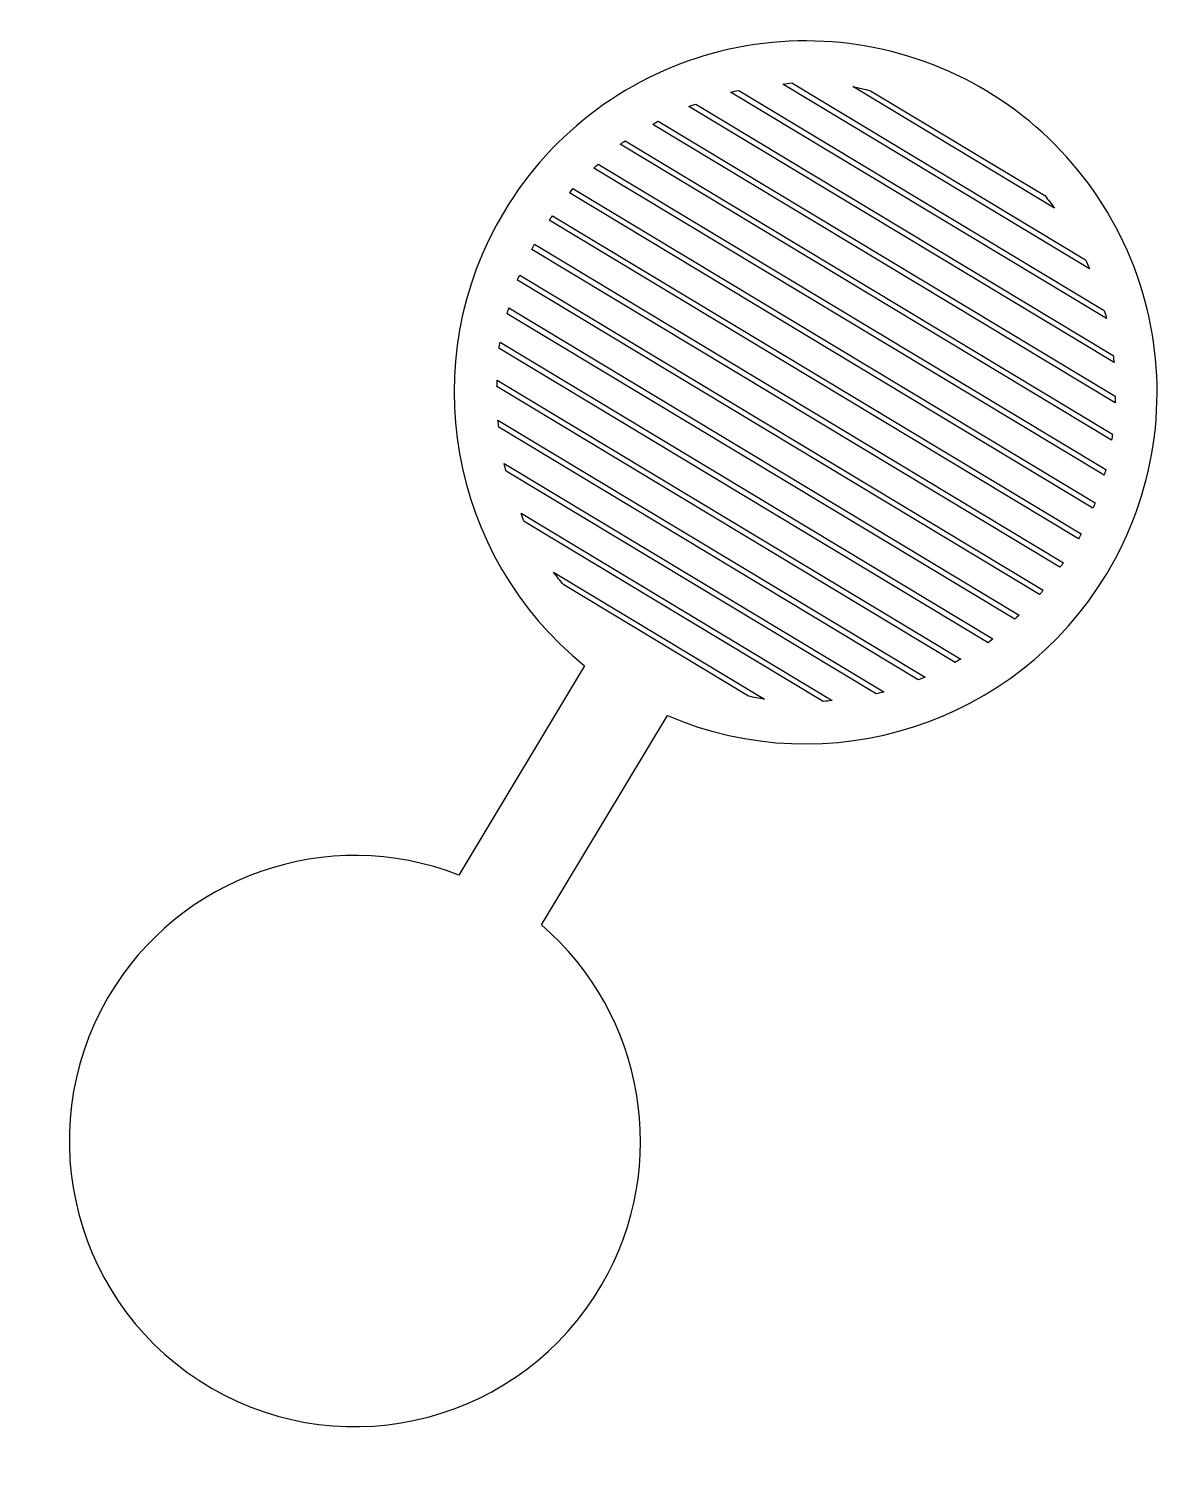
# Model space of a CAD drawing. Extents: x 83 to 173, y 80 to 193.
import ezdxf

# ---------------------------------------------------------------- set-up
doc = ezdxf.new("R2010")
doc.units = 0
doc.layers.add('hour_wheel', color=7, linetype='CONTINUOUS')

msp = doc.modelspace()

# ---------------------------------------------------------------- linework, layer by layer
at = {"layer": 'hour_wheel', "color": 7}
for p, q in [((167.735084, 170.327903), (138.162542, 188.128899)), ((138.809703, 188.257333), (167.560653, 170.950387)), ((138.809703, 188.257333), (138.809703, 188.257333)), ((166.399808, 174.241886), (142.273691, 188.764549)), ((142.991304, 188.849658), (166.081885, 174.950721)), ((142.991304, 188.849658), (142.991304, 188.849658)), ((163.637556, 179.014178), (147.781419, 188.559544)), ((149.168669, 188.241873), (162.88456, 179.985341)), ((149.168669, 188.241873), (149.168669, 188.241873)), ((158.324678, 188.196763), (158.324678, 188.196763)), ((168.325105, 166.862422), (134.88525, 186.991479)), ((135.425949, 187.183556), (168.25535, 167.422302)), ((135.425949, 187.183556), (135.425949, 187.183556)), ((168.42151, 163.69328), (132.048325, 185.587462)), ((132.480666, 185.846081), (168.424763, 164.210146)), ((132.480666, 185.846081), (132.480666, 185.846081)), ((168.136383, 160.755359), (129.480809, 184.023941)), ((129.887229, 184.297617), (129.887307, 184.297571)), ((129.887307, 184.297571), (168.207484, 161.230419)), ((167.546551, 158.000437), (127.413339, 182.157358)), ((127.758438, 182.468452), (127.758447, 182.468446)), ((127.758447, 182.468446), (167.670969, 158.44392)), ((166.670099, 155.416811), (125.503489, 180.198009)), ((125.769563, 180.556209), (166.831592, 155.838757)), ((125.769571, 180.556204), (125.769563, 180.556209)), ((165.533273, 152.992228), (123.904422, 178.051534)), ((124.170417, 178.408582), (124.170442, 178.408567)), ((124.170442, 178.408567), (124.170887, 178.408308)), ((124.170887, 178.408308), (165.7488, 153.380388)), ((164.073314, 150.760747), (122.552867, 175.755876)), ((122.743201, 176.158678), (164.340241, 151.118451)), ((122.743252, 176.158647), (122.743201, 176.158678)), ((162.474076, 148.613174), (121.401783, 173.336588)), ((121.594275, 173.739928), (121.594354, 173.739882)), ((121.594354, 173.739882), (162.741578, 148.970542)), ((120.723902, 171.153368), (120.723962, 171.153331)), ((120.723962, 171.153331), (160.862137, 146.990539)), ((160.518479, 146.681002), (120.609986, 170.703186)), ((158.424223, 144.831172), (119.957712, 167.986931)), ((120.043045, 168.45372), (120.043073, 168.453702)), ((120.043073, 168.453702), (158.796091, 145.12552)), ((119.825341, 165.474234), (156.265472, 143.539964)), ((119.825341, 165.474234), (119.825341, 165.474234)), ((155.832952, 143.28205), (119.799747, 164.970348)), ((119.867374, 162.339072), (153.474514, 142.108048)), ((119.867374, 162.339072), (119.867374, 162.339072)), ((152.93432, 141.91687), (119.949769, 161.770058)), ((120.365937, 158.929117), (150.226956, 140.953948)), ((120.365937, 158.929117), (120.365937, 158.929117)), ((149.612993, 140.804436), (120.521987, 158.316118)), ((121.693999, 155.018129), (146.15066, 140.298055)), ((121.693999, 155.018129), (121.693999, 155.018129)), ((145.45723, 140.195903), (121.929771, 154.358213)), ((124.256359, 150.366746), (140.840597, 140.38344)), ((124.256359, 150.366746), (124.256359, 150.366746)), ((139.584051, 140.621589), (125.053262, 149.368283)), ((126.695165, 143.015268), (116.788409, 126.558678)), ((123.294383, 122.644459), (133.199205, 139.099779))]:
    msp.add_line(p, q, dxfattribs=at)
for points in [[(158.324678, 188.196763), (152.042513, 191.978502), (144.515327, 193.109677), (137.399118, 191.341427)], [(137.399118, 191.341427), (130.282908, 189.573177), (124.160638, 185.050358), (120.37922, 178.768)], [(138.162542, 188.128899), (138.377673, 188.174628), (138.593413, 188.217443), (138.809703, 188.257333)], [(142.273691, 188.764549), (142.512461, 188.796463), (142.751692, 188.824836), (142.991304, 188.849658)], [(147.781419, 188.559544), (148.246829, 188.467178), (148.709442, 188.361243), (149.168669, 188.241873)], [(170.897344, 171.176887), (169.129272, 178.29296), (164.606743, 184.4152), (158.324678, 188.196763)], [(134.88525, 186.991479), (135.064723, 187.057624), (135.244968, 187.121654), (135.425949, 187.183556)], [(132.048325, 185.587462), (132.191544, 185.675155), (132.335666, 185.761366), (132.480666, 185.846081)], [(129.480809, 184.023941), (129.615362, 184.116526), (129.750842, 184.207756), (129.887229, 184.297617)], [(127.413339, 182.157358), (127.527381, 182.26215), (127.642419, 182.365852), (127.758438, 182.468452)], [(125.503489, 180.198009), (125.591088, 180.318217), (125.679786, 180.43762), (125.769571, 180.556204)], [(162.88456, 179.985341), (163.14368, 179.667999), (163.394758, 179.344175), (163.637556, 179.014178)], [(120.37922, 178.768), (113.26802, 166.944054), (115.963254, 151.687117), (126.695165, 143.015268)], [(123.904422, 178.051534), (123.991998, 178.171358), (124.080667, 178.290379), (124.170417, 178.408582)], [(122.552867, 175.755876), (122.6151, 175.89071), (122.678564, 176.024972), (122.743252, 176.158647)], [(166.081885, 174.950721), (166.191618, 174.716146), (166.297606, 174.479838), (166.399808, 174.241886)], [(121.401783, 173.336588), (121.464713, 173.47162), (121.52888, 173.606072), (121.594275, 173.739928)], [(120.609986, 170.703186), (120.646528, 170.853605), (120.684501, 171.003672), (120.723902, 171.153368)], [(167.560653, 170.950387), (167.621545, 170.743672), (167.679694, 170.536159), (167.735084, 170.327903)], [(167.752542, 150.251823), (171.534194, 156.533834), (172.665415, 164.060815), (170.897344, 171.176887)], [(119.957712, 167.986931), (119.984641, 168.1428), (120.013087, 168.298404), (120.043045, 168.45372)], [(168.25535, 167.422302), (168.280761, 167.235951), (168.304014, 167.049312), (168.325105, 166.862422)], [(119.799747, 164.970348), (119.80654, 165.138394), (119.815071, 165.306364), (119.825341, 165.474234)], [(168.424763, 164.210146), (168.425505, 164.037851), (168.424421, 163.865553), (168.42151, 163.69328)], [(119.949769, 161.770058), (119.920068, 161.959399), (119.892601, 162.149083), (119.867374, 162.339072)], [(168.207484, 161.230419), (168.185344, 161.071836), (168.161643, 160.913475), (168.136383, 160.755359)], [(120.521987, 158.316118), (120.467321, 158.519767), (120.4153, 158.724118), (120.365937, 158.929117)], [(167.670969, 158.44392), (167.630894, 158.295704), (167.589419, 158.14787), (167.546551, 158.000437)], [(121.929771, 154.358213), (121.848022, 154.577044), (121.769423, 154.797039), (121.693999, 155.018129)], [(166.831592, 155.838757), (166.779066, 155.697613), (166.725232, 155.556958), (166.670099, 155.416811)], [(165.7488, 153.380388), (165.678138, 153.250349), (165.606292, 153.120957), (165.533273, 152.992228)], [(164.340241, 151.118451), (164.252359, 150.998404), (164.163379, 150.879164), (164.073314, 150.760747)], [(125.053262, 149.368283), (124.77895, 149.694085), (124.513225, 150.02702), (124.256359, 150.366746)], [(133.199205, 139.099779), (145.886108, 133.673314), (160.631715, 138.43244), (167.752542, 150.251823)], [(162.741578, 148.970542), (162.653503, 148.850606), (162.564332, 148.731478), (162.474076, 148.613174)], [(160.862137, 146.990539), (160.748565, 146.886275), (160.634008, 146.783092), (160.518479, 146.681002)], [(158.796091, 145.12552), (158.673092, 145.0262), (158.549131, 144.92808), (158.424223, 144.831172)], [(156.265472, 143.539964), (156.122191, 143.452506), (155.97801, 143.36653), (155.832952, 143.28205)], [(153.474514, 142.108048), (153.295205, 142.042208), (153.115127, 141.978478), (152.93432, 141.91687)], [(140.840597, 140.38344), (140.419738, 140.45182), (140.000744, 140.53123), (139.584051, 140.621589)], [(146.15066, 140.298055), (145.920018, 140.260683), (145.688851, 140.226629), (145.45723, 140.195903)], [(150.226956, 140.953948), (150.022956, 140.90146), (149.818284, 140.851618), (149.612993, 140.804436)], [(116.788409, 126.558678), (106.476498, 130.58068), (94.771793, 126.489371), (89.210963, 116.919148)], [(128.046761, 94.356847), (133.475283, 103.701273), (131.47846, 115.586978), (123.294383, 122.644459)], [(89.210963, 116.919148), (82.980566, 106.194937), (86.623517, 92.450512), (97.347724, 86.220108)], [(97.347724, 86.220108), (108.071929, 79.989709), (121.81635, 83.63265), (128.046761, 94.356847)]]:
    msp.add_open_spline(points, degree=3, dxfattribs=at)

doc.saveas('drawing.dxf')
